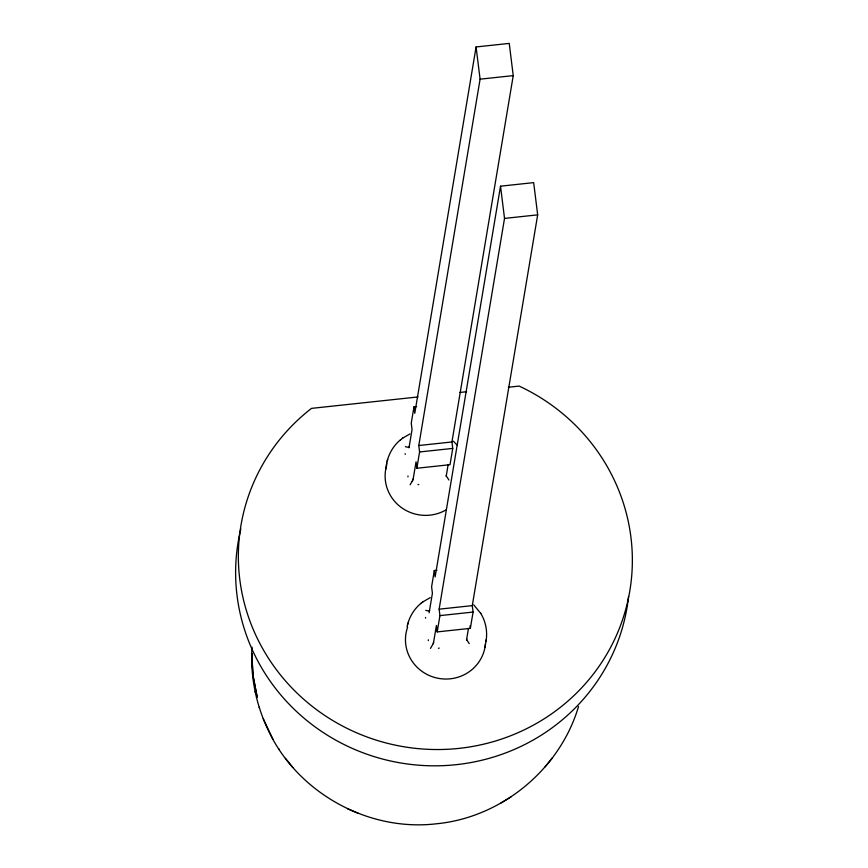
<?xml version="1.0" encoding="UTF-8"?>
<svg xmlns="http://www.w3.org/2000/svg" width="868" height="868" viewBox="0 0 868 868"><rect width="100%" height="100%" fill="white"/><g stroke="black" fill="none" stroke-linecap="round" stroke-linejoin="round"><path stroke-width="1.3" d="M252.056 647.192C250.082 675.282 255.778 703.774 267.756 729.218C296.693 792.213 367.652 831.978 436.506 823.775C501.682 817.472 560.034 769.265 578.533 706.465M407.971 476.857L407.971 476.011M428.336 640.649L428.336 639.803M485.95 641.506C487.751 631.839 485.841 621.531 480.612 613.188M386.444 465.129C387.779 455.255 392.944 445.957 400.68 439.664M385.75 469.165L386.748 463.219M416.629 406.582L413.982 406.864L411.248 423.15L412.05 429.584L409.002 447.823M413.005 480.037L416.054 461.809L416.857 468.253L450.015 464.695L452.738 448.409L451.935 441.964L513.238 75.614L509.234 43.4L476.087 46.959L414.774 413.309L413.982 406.864M416.857 468.253L419.58 451.968L418.788 445.523L480.091 79.172L476.087 46.959M446.152 476.489L448.116 464.76M436.973 570.233L434.325 570.515L431.602 586.801L432.405 593.245L429.128 612.786M433.349 643.698L436.409 625.459L437.212 631.904L470.358 628.345L473.082 612.059L472.279 605.625L537.672 214.852L533.668 182.627L500.521 186.186L435.128 576.96L434.325 570.515M437.212 631.904L439.935 615.618L439.132 609.173L504.525 218.411L500.521 186.186M466.507 640.139L468.46 628.421M484.952 647.452L486.254 639.597M407.092 626.88C408.806 617.712 413.797 609.206 421.023 603.314M387.66 459.454L387.15 461.32M408.003 623.105L407.504 624.982M418.756 484.431L417.985 484.669M439.23 648.07L438.449 648.309M411.996 481.534L410.119 484.745M430.463 648.396L432.34 645.184A15.136 1.812 -52.3 0 0 433.609 642.428M545.147 766.824L552.525 757.731M402.568 438.199L409.88 433.978M422.911 601.86L430.235 597.629M400.408 439.87L402.817 438.014M420.763 603.52L423.161 601.665M501.075 802.933L511.122 796.857M480.091 79.172L513.238 75.614M504.525 218.411L537.672 214.852M418.029 396.947L311.504 408.372A197.166 191.058 9.5 0 0 302.455 698.143A197.166 191.058 9.5 0 0 599.061 666.309A197.166 191.058 9.5 0 0 519.151 386.086L508.366 387.247M459.823 392.455L466.572 391.728M418.788 445.523L451.935 441.964M419.58 451.968L452.738 448.409M439.132 609.173L472.279 605.625M439.935 615.618L473.082 612.059M405.28 454.344L405.096 453.682M425.645 618.125L425.461 617.463M405.389 446.684L407.732 447.204A15.136 3.277 39.2 0 0 409.262 446.673M425.732 610.345L428.076 610.866A15.136 3.277 39.2 0 0 429.606 610.323M347.46 808.759L358.267 813.327M453.389 441.183L457.121 445.121M473.733 604.833L480.796 613.47M285.442 758.35L292.831 767.486M448.875 479.993L446.586 476.369A12.684 2.745 39.2 0 1 446.358 475.273M469.219 643.644L466.93 640.031A12.684 2.745 39.2 0 1 466.702 638.935M278.715 748.748L279.16 749.464M273.094 739.525L263.188 718.639M259.174 707.236L259.402 707.876M255.192 691.579L255.387 692.631M470.033 625.774L470.358 628.345M445.924 509.961A40.102 38.865 9.5 0 1 400.842 507.14A40.102 38.865 9.5 0 1 386.661 465.4M413.255 478.778A15.136 1.812 -52.4 0 1 411.964 481.566M485.472 643.611A40.102 38.865 9.5 0 1 437.418 678.147A40.102 38.865 9.5 0 1 407.602 627.217M628.562 596.425A197.166 191.058 9.5 0 1 401.819 763.156A197.166 191.058 9.5 0 1 239.948 532.822M240.241 531.541A197.166 191.058 9.5 0 1 240.837 528.981M257.221 697.373L252.989 675.423L251.774 653.528L252.989 675.423L257.221 697.373"/></g></svg>
